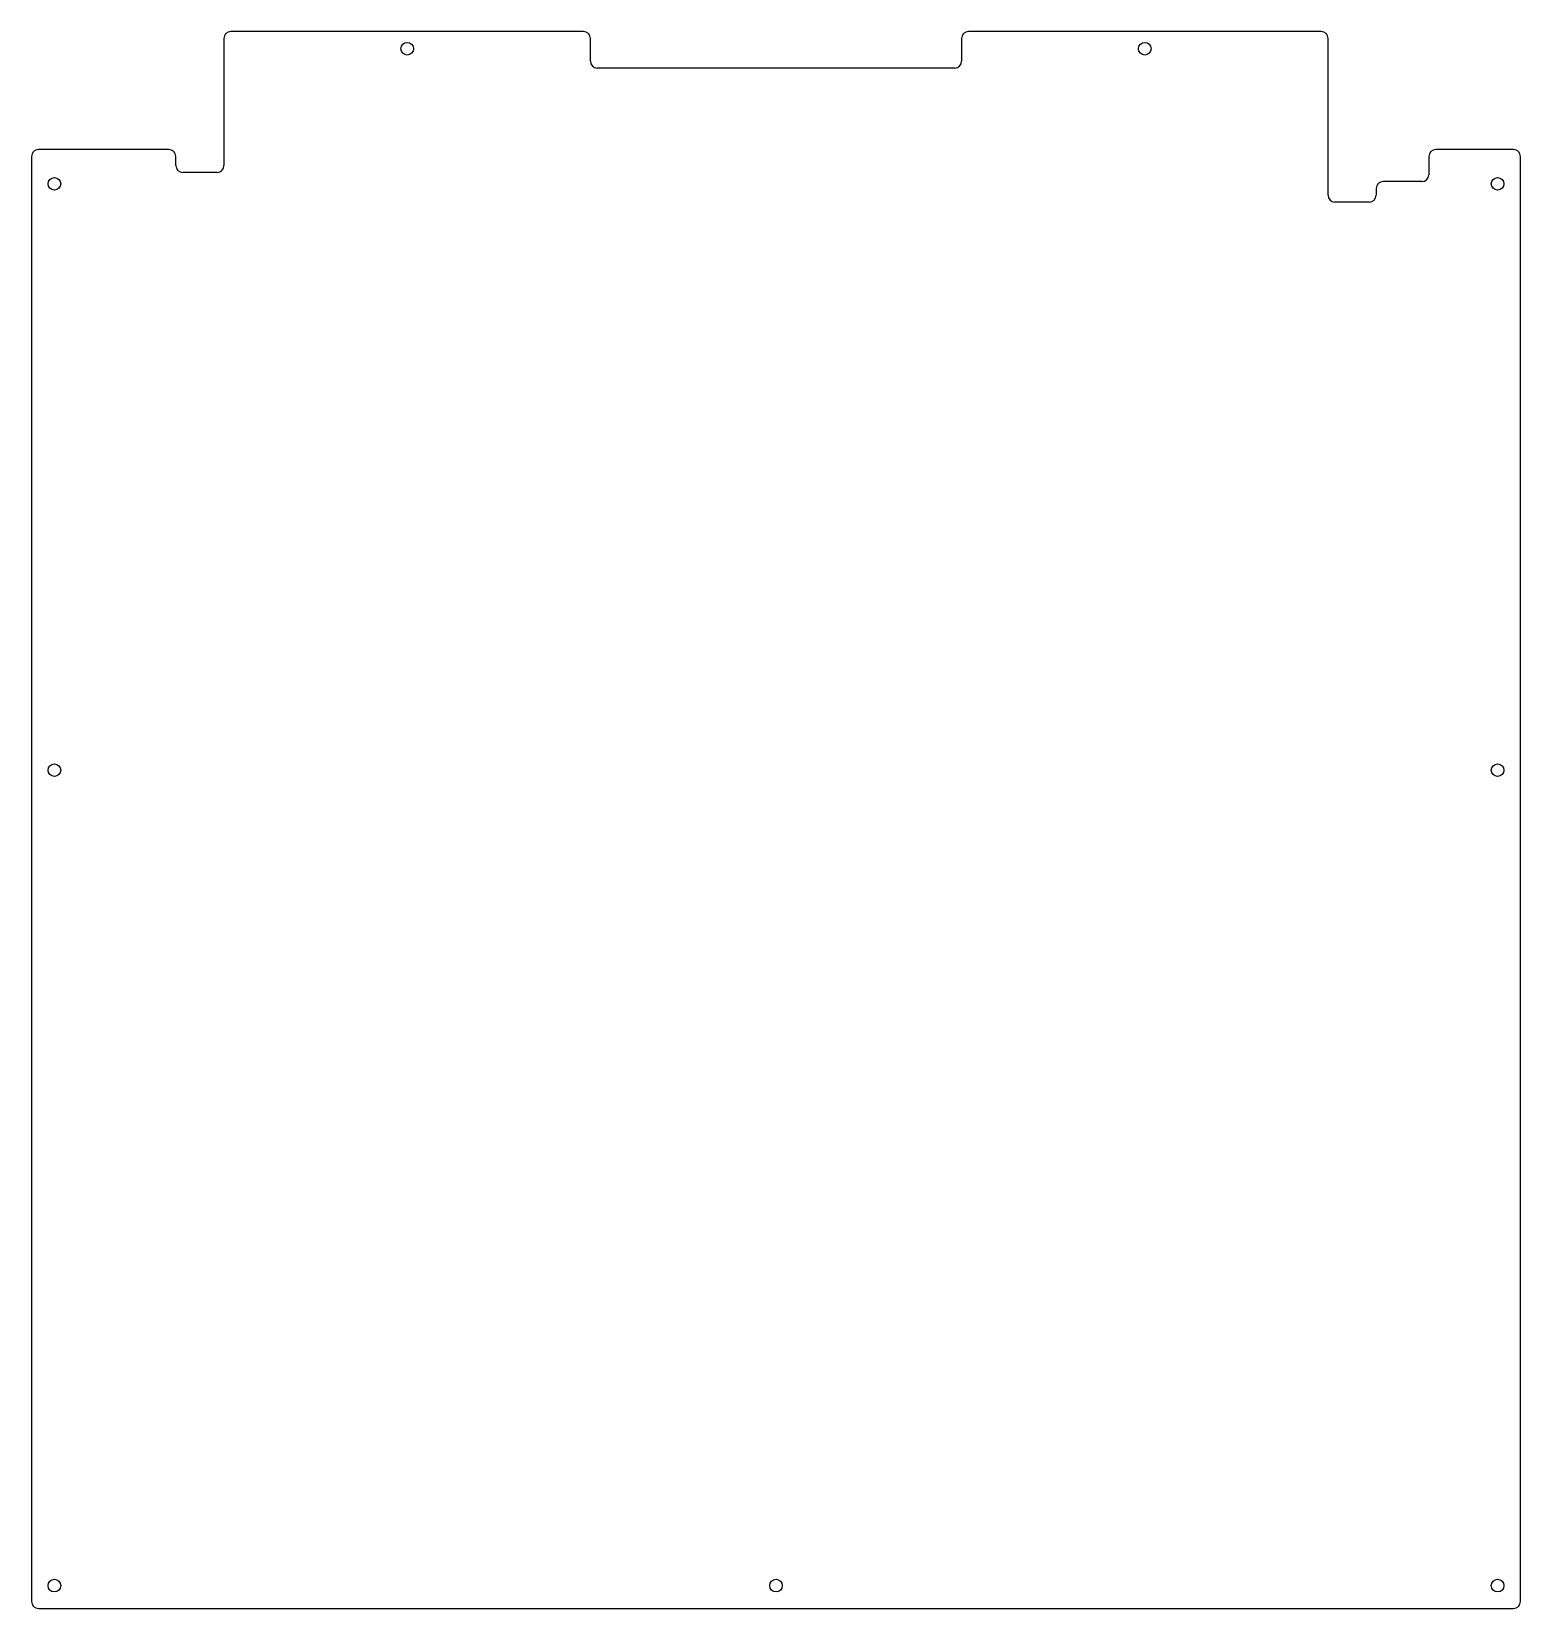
# Model space of a CAD drawing. Header units: millimetres. Extents: x 0 to 650, y 0 to 688.
import ezdxf

# ---------------------------------------------------------------- set-up
doc = ezdxf.new("R2010")
doc.units = ezdxf.units.MM

msp = doc.modelspace()

# ---------------------------------------------------------------- linework, layer by layer
at = {"color": 7, "linetype": 'Continuous', "lineweight": 25}
for p, q in [((241, 688.5), (87, 688.5)), ((563, 688.5), (409, 688.5)), ((84, 685.5), (84, 630)), ((244, 675.5), (244, 685.5)), ((406, 685.5), (406, 675.5)), ((566, 617), (566, 685.5)), ((403, 672.5), (247, 672.5)), ((0, 634), (0, 3)), ((60, 637), (3, 637)), ((63, 630), (63, 634)), ((610, 634), (610, 626)), ((647, 637), (613, 637)), ((650, 3), (650, 634)), ((81, 627), (66, 627)), ((587, 620), (587, 617)), ((607, 623), (590, 623)), ((584, 614), (569, 614)), ((3, 0), (647, 0))]:
    msp.add_line(p, q, dxfattribs=at)
for centre in [(164, 681), (486, 681), (10, 622), (640, 622), (10, 366), (640, 366), (10, 10), (325, 10), (640, 10)]:
    msp.add_circle(centre, 2.75, dxfattribs=at)
for centre, start, end in [((87, 685.5), 90, 180), ((241, 685.5), 0, 90), ((409, 685.5), 90, 180), ((563, 685.5), 0, 90), ((247, 675.5), 180, 270), ((403, 675.5), 270, 0), ((3, 634), 90, 180), ((60, 634), 0, 90), ((613, 634), 90, 180), ((647, 634), 0, 90), ((66, 630), 180, 270), ((81, 630), 270, 0), ((590, 620), 90, 180), ((607, 626), 270, 0), ((569, 617), 180, 270), ((584, 617), 270, 0), ((3, 3), 180, 270), ((647, 3), 270, 0)]:
    msp.add_arc(centre, 3, start, end, dxfattribs=at)

doc.saveas('drawing.dxf')
